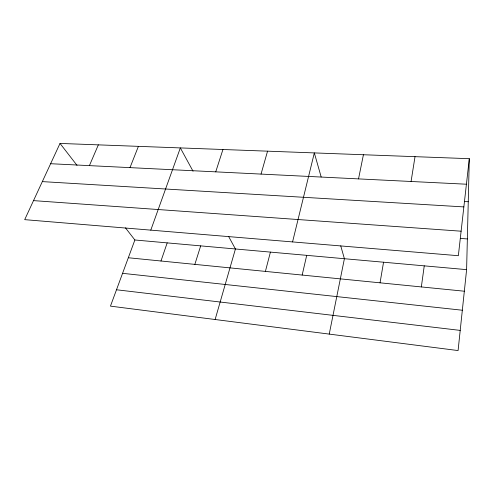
<?xml version="1.0" encoding="UTF-8"?>
<svg xmlns="http://www.w3.org/2000/svg" width="494" height="494" viewBox="0 0 494 494"><rect width="100%" height="100%" fill="white"/><g stroke="black" fill="none" stroke-linecap="round" stroke-linejoin="round"><path stroke-width="0.74" d="M125.47 227.864L134.874 239.991L110.458 306.132L458.086 350.567L466.608 269.638L469.3 158.685L60.021 143.433L24.7 219.651L458.346 255.707L469.3 158.685M421.339 286.934L424.253 265.852M411.076 181.483L415.016 156.666M380.04 282.821L383.548 262.215M329.232 334.098L344.398 258.714L340.743 245.864M358.527 178.896L363.423 154.739M302.161 275.065L306.712 255.349M292.565 241.924L314.332 152.912L321.168 176.976M265.402 271.404L270.416 252.107M261.036 174.092L267.557 151.17M215.125 319.513L235.434 248.982L228.623 236.484M194.846 264.376L200.688 245.876M215.73 171.856L222.942 149.503M160.976 261.005L167.188 242.881M150.787 230.136L180.341 147.916L193.043 171.214M129.996 167.627L138.413 146.354M89.408 165.626L98.343 144.859M50.616 163.718L466.416 184.213M464.434 201.521L468.256 201.737M42.323 181.613L463.854 206.912M33.518 200.62L461.112 231.198M460.507 238.423L467.355 238.935M134.874 239.991L466.608 269.638M128.317 257.751L464.335 291.213M122.568 273.324L462.335 310.232M116.498 289.768L460.21 330.4M60.021 143.433L77.021 165.367"/></g></svg>
